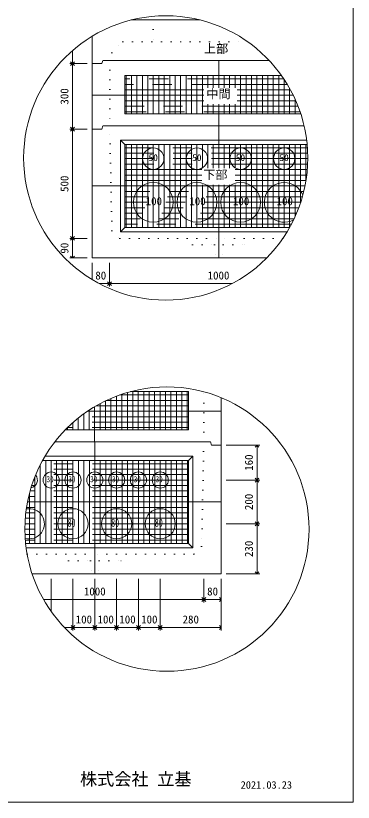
# Model space of a CAD drawing. Units: millimetres, scale not verified. Extents: x -4890 to 18490, y -2289 to 2289.
# Drawn here: x -2944 to -1830, y -1986 to 607 of the extents above; entities that cross this region are included whole.
import ezdxf
from ezdxf.enums import TextEntityAlignment as Align

# ---------------------------------------------------------------- set-up
doc = ezdxf.new("R2010")
doc.units = ezdxf.units.MM
doc.header["$LTSCALE"] = 10
doc.linetypes.add('USER2', pattern=[50.8, 31.75, -6.35, 6.35, -6.35])
doc.linetypes.add('USER5', pattern=[3.185, 0.01, -3.175])
for name, color, linetype, lineweight in [('0-0_0', 1, 'Continuous', 18), ('0-1_Defpoints', 7, 'USER2', 5), ('0-2_waku', 7, 'Continuous', 18), ('0-3_gaikei', 7, 'Continuous', 18), ('0-4_kakure', 7, 'USER5', 18), ('0-5_sunpou', 7, 'Continuous', 5), ('0-7_hole', 7, 'Continuous', 18), ('0-8_uchigawa', 6, 'Continuous', 18), ('0-D_文字１', 7, 'Continuous', 18), ('0-E_コア部分\u3000寸法補助線3', 150, 'USER2', 18), ('0-F_コア部分\u3000寸法補助線2', 150, 'USER2', 18)]:
    doc.layers.add(name, color=color, linetype=linetype, lineweight=lineweight)
doc.styles.add('ＭＳ ゴシック', font='')
doc.styles.get('ＭＳ ゴシック').set_extended_font_data('MS Gothic')

# ---------------------------------------------------------------- blocks, each defined once
blk = doc.blocks.new('_Open90_40')
at = {"layer": '0-5_sunpou'}
blk.add_line((0, 0), (-1, 0), dxfattribs=at)
blk.add_lwpolyline([(-0.5, 0.5), (0, 0), (-0.5, -0.5)], dxfattribs=at)

msp = doc.modelspace()

# ---------------------------------------------------------------- linework, layer by layer
at = {"layer": '0-0_0'}
for p, q in [((-2274.19, 369.85), (-2274.19, 460.02)), ((-2323.19, 344.82), (-2692.4, 344.82)), ((-2028.35, 344.82), (-2213.03, 344.82)), ((-2274.19, 244.02), (-2274.19, 315.94)), ((-2274.19, 104.05), (-2274.19, 244.02)), ((-2691.79, 46.02), (-1989.59, 46.02)), ((-2274.19, -191.58), (-2274.19, 50.14)), ((-2266.93, -696.97), (-2707.68, -696.97)), ((-2683.91, -797.77), (-2683.91, -681.92)), ((-2683.3, -1233.37), (-2683.3, -797.77)), ((-2905.32, -995.77), (-2265.7, -995.77))]:
    msp.add_line(p, q, dxfattribs=at)
at = {"layer": '0-1_Defpoints'}
for p, q in [((-2059.46, 398.82), (-2583.79, 398.82)), ((-2562.19, 283.62), (-2562.19, 409.62)), ((-2490.19, 283.62), (-2490.19, 409.62)), ((-2418.19, 283.62), (-2418.19, 409.62)), ((-2346.19, 283.62), (-2346.19, 409.62)), ((-2202.19, 283.62), (-2202.19, 409.62)), ((-2130.19, 283.62), (-2130.19, 409.62)), ((-2058.19, 283.62), (-2058.19, 396.91)), ((-2005.92, 290.82), (-2583.79, 290.82)), ((-2562.19, -90.78), (-2562.19, 182.82)), ((-2490.19, -90.78), (-2490.19, 182.82)), ((-2418.19, -90.78), (-2418.19, 182.82)), ((-2346.19, -90.78), (-2346.19, 182.82)), ((-2202.19, -90.78), (-2202.19, 182.82)), ((-2130.19, -90.78), (-2130.19, 182.82)), ((-2058.19, -90.78), (-2058.19, 182.82)), ((-1986.19, 64.99), (-1986.19, 182.82)), ((-1980.86, 118.02), (-2583.79, 118.02)), ((-2010.14, -25.98), (-2583.79, -25.98)), ((-2611.91, -758.17), (-2611.91, -647.22)), ((-2374.31, -642.97), (-2600.29, -642.97)), ((-2539.91, -758.17), (-2539.91, -632.17)), ((-2467.91, -758.17), (-2467.91, -632.17)), ((-2395.91, -758.17), (-2395.91, -632.17)), ((-2374.31, -750.97), (-2773.71, -750.97)), ((-2755.91, -758.17), (-2755.91, -734.37)), ((-2827.3, -1132.57), (-2827.3, -858.97)), ((-2755.3, -1132.57), (-2755.3, -858.97)), ((-2611.3, -1132.57), (-2611.3, -858.97)), ((-2539.3, -1132.57), (-2539.3, -858.97)), ((-2467.3, -1132.57), (-2467.3, -858.97)), ((-2395.3, -1132.57), (-2395.3, -858.97)), ((-2373.7, -923.77), (-2885.22, -923.77)), ((-2899.3, -1132.57), (-2899.3, -969.05)), ((-2373.7, -1067.77), (-2913.64, -1067.77))]:
    msp.add_line(p, q, dxfattribs=at)
at = {"layer": '0-2_waku'}
for p in [(-1830.1, 2288.86), (-4890.1, -1986.14), (-4890.1, -1986.14), (-4890.1, -1986.14), (-4890.1, -1986.14)]:
    msp.add_line(p, (-1830.1, -1986.14), dxfattribs=at)
at = {"layer": '0-2_waku', "color": 6, "linetype": 'USER2'}
for p, q in [((-2583.79, 409.62), (-2274.19, 409.62)), ((-2583.79, 409.62), (-2583.79, 283.62)), ((-2066.9, 409.62), (-2274.19, 409.62)), ((-2583.79, 283.62), (-2274.19, 283.62)), ((-2003.51, 283.62), (-2274.19, 283.62)), ((-2374.31, -632.17), (-2565.14, -632.17)), ((-2374.31, -632.17), (-2374.31, -758.17)), ((-2780.88, -758.17), (-2683.91, -758.17)), ((-2374.31, -758.17), (-2683.91, -758.17))]:
    msp.add_line(p, q, dxfattribs=at)
at = {"layer": '0-3_gaikei'}
for p, q in [((-2562.85, 593.22), (-2508.8, 593.22)), ((-2562.85, 593.22), (-2508.8, 593.22)), ((-2562.85, 593.22), (-2508.8, 593.22)), ((-2335.75, 593.22), (-2562.85, 593.22)), ((-2562.8, 593.22), (-2335.75, 593.22)), ((-2562.8, 593.22), (-2335.75, 593.22)), ((-2692.4, 449.22), (-2692.4, 539.23)), ((-2692.4, 449.22), (-2692.4, -191.58)), ((-2660, 449.22), (-2692.4, 449.22)), ((-2660, 449.22), (-2692.4, 449.22)), ((-2656.4, 460.02), (-2660, 449.22)), ((-2274.19, 460.02), (-2655.79, 460.02)), ((-2108.21, 460.02), (-2274.8, 460.02)), ((-2656.4, 244.02), (-2660, 233.22)), ((-2274.19, 244.02), (-2655.79, 244.02)), ((-1992.5, 244.02), (-2274.8, 244.02)), ((-2660, 233.22), (-2692.4, 233.22)), ((-2660, 233.22), (-2692.4, 233.22)), ((-2692.4, -191.58), (-2116.1, -191.58)), ((-2692.4, -191.58), (-2116.1, -191.58)), ((-2692.4, -191.58), (-2116.1, -191.58)), ((-2265.7, -1010.17), (-2265.7, -652.21)), ((-2301.7, -797.77), (-2298.1, -808.57)), ((-2265.7, -808.57), (-2298.1, -808.57))]:
    msp.add_line(p, q, dxfattribs=at)
for points in [[(-2301.7, -797.77), (-2683.3, -797.77), (-2815.37, -797.77)], [(-2890.01, -1233.37), (-2265.7, -1233.37), (-2265.7, -808.57)], [(-2880.87, -1233.37), (-2265.7, -1233.37), (-2265.7, -808.57)]]:
    msp.add_lwpolyline(points, dxfattribs=at)
at = {"layer": '0-4_kakure'}
for p, q in [((-2490.8, 593.22), (-2490.8, 605.34)), ((-2490.8, 593.22), (-2490.8, 521.22)), ((-2626.99, 485.22), (-2590.99, 521.22)), ((-2590.99, 521.22), (-2178.71, 521.22)), ((-2626.99, 485.22), (-2634.19, 460.02)), ((-2634.19, 460.02), (-2634.19, 244.02)), ((-2626.76, -101.58), (-2634.19, 244.02)), ((-2626.76, -101.58), (-2601.01, -126.78)), ((-2601.01, -126.78), (-2274.19, -126.78)), ((-2360.59, -148.38), (-2382.19, -126.78)), ((-2062.55, -126.78), (-2274.19, -126.78)), ((-2187.79, -148.38), (-2166.19, -126.78)), ((-2360.59, -148.38), (-2288.59, -148.38)), ((-2288.59, -148.38), (-2285.71, -191.58)), ((-2259.79, -148.38), (-2262.67, -191.58)), ((-2259.79, -148.38), (-2187.79, -148.38)), ((-2323.3, -797.77), (-2323.3, -632.63)), ((-2323.3, -797.77), (-2330.73, -1143.37)), ((-2330.73, -1143.37), (-2356.48, -1168.57)), ((-2906.54, -1168.57), (-2683.3, -1168.57)), ((-2769.7, -1190.17), (-2791.3, -1168.57)), ((-2769.7, -1190.17), (-2697.7, -1190.17)), ((-2697.7, -1190.17), (-2694.82, -1233.37)), ((-2356.48, -1168.57), (-2683.3, -1168.57)), ((-2668.9, -1190.17), (-2671.78, -1233.37)), ((-2668.9, -1190.17), (-2596.9, -1190.17)), ((-2596.9, -1190.17), (-2575.3, -1168.57))]:
    msp.add_line(p, q, dxfattribs=at)
at = {"layer": '0-5_sunpou', "color": 150, "lineweight": 18}
for p, q in [((-2756.71, 492.34), (-2756.71, 462.18)), ((-2708.24, 449.22), (-2766.07, 449.22)), ((-2724.08, 449.22), (-2766.07, 449.22)), ((-2756.71, 436.26), (-2756.71, 246.18)), ((-2708.24, 233.22), (-2766.07, 233.22)), ((-2708.24, 233.22), (-2766.07, 233.22)), ((-2756.71, 220.26), (-2756.71, -113.82)), ((-2708.24, -126.78), (-2766.07, -126.78)), ((-2724.08, -126.78), (-2766.07, -126.78)), ((-2756.71, -139.74), (-2756.71, -178.62)), ((-2708.24, -191.58), (-2766.07, -191.58)), ((-2692.4, -207.42), (-2692.4, -262.63)), ((-2634.8, -207.42), (-2634.8, -285.48)), ((-2634.8, -207.42), (-2634.8, -285.48)), ((-2668.62, -276.12), (-2647.76, -276.12)), ((-2621.84, -276.12), (-2229.98, -276.12)), ((-2249.86, -808.57), (-2138.55, -808.57)), ((-2147.91, -821.53), (-2147.91, -910.81)), ((-2249.86, -923.77), (-2138.55, -923.77)), ((-2249.86, -923.77), (-2138.55, -923.77)), ((-2147.91, -936.73), (-2147.91, -1054.81)), ((-2249.86, -1067.77), (-2138.55, -1067.77)), ((-2249.86, -1067.77), (-2138.55, -1067.77)), ((-2147.91, -1080.73), (-2147.91, -1220.41)), ((-2249.86, -1233.37), (-2138.55, -1233.37)), ((-2827.3, -1249.21), (-2827.3, -1357.01)), ((-2755.3, -1249.21), (-2755.3, -1419.66)), ((-2755.3, -1249.21), (-2755.3, -1419.66)), ((-2683.3, -1249.21), (-2683.3, -1419.66)), ((-2683.3, -1249.21), (-2683.3, -1419.66)), ((-2611.3, -1249.21), (-2611.3, -1419.66)), ((-2611.3, -1249.21), (-2611.3, -1419.66)), ((-2539.3, -1249.21), (-2539.3, -1419.66)), ((-2539.3, -1249.21), (-2539.3, -1419.66)), ((-2467.3, -1249.21), (-2467.3, -1419.66)), ((-2467.3, -1249.21), (-2467.3, -1419.66)), ((-2323.3, -1249.21), (-2323.3, -1327.27)), ((-2323.3, -1249.21), (-2323.3, -1327.27)), ((-2265.7, -1249.21), (-2265.7, -1327.27)), ((-2265.7, -1249.21), (-2265.7, -1419.66)), ((-2852.27, -1317.91), (-2336.26, -1317.91)), ((-2310.34, -1317.91), (-2278.66, -1317.91)), ((-2783.16, -1410.3), (-2768.26, -1410.3)), ((-2742.34, -1410.3), (-2696.26, -1410.3)), ((-2670.34, -1410.3), (-2624.26, -1410.3)), ((-2598.34, -1410.3), (-2552.26, -1410.3)), ((-2526.34, -1410.3), (-2480.26, -1410.3)), ((-2454.34, -1410.3), (-2278.66, -1410.3))]:
    msp.add_line(p, q, dxfattribs=at)
for centre in [(-2449.3, 138.3), (-2445.09, -1085.42)]:
    msp.add_circle(centre, 468.88, dxfattribs=at)
at = {"layer": '0-7_hole'}
for centre, radius in [((-2490.19, 136.02), 35.28), ((-2346.19, 136.02), 35.28), ((-2202.19, 136.02), 35.28), ((-2058.19, 136.02), 35.28), ((-2490.19, -7.98), 65.52), ((-2346.19, -7.98), 65.52), ((-2202.19, -7.98), 65.52), ((-2827.3, -923.77), 26.64), ((-2755.3, -923.77), 26.64), ((-2683.3, -923.77), 26.64), ((-2611.3, -923.77), 26.64), ((-2539.3, -923.77), 26.64), ((-2467.3, -923.77), 26.64), ((-2755.3, -1067.77), 49.68), ((-2611.3, -1067.77), 49.68), ((-2467.3, -1067.77), 49.68)]:
    msp.add_circle(centre, radius, dxfattribs=at)
for centre, radius, start, end in [((-2058.19, -7.98), 65.52, 20.66629, 298.32089), ((-2899.3, -923.77), 26.64, 281.59033, 39.2294), ((-2899.3, -1067.77), 49.68, 253.99064, 101.55918)]:
    msp.add_arc(centre, radius, start, end, dxfattribs=at)
at = {"layer": '0-8_uchigawa'}
for p, q in [((-2598.19, 197.22), (-2583.79, 182.82)), ((-2598.19, -105.18), (-2598.19, 197.22)), ((-2583.79, 182.82), (-2274.19, 182.82)), ((-2583.79, -90.78), (-2583.79, 182.82)), ((-2274.19, 182.82), (-1982.54, 182.82)), ((-2598.19, -105.18), (-2583.79, -90.78)), ((-2583.79, -90.78), (-2040.19, -90.78)), ((-2598.19, -105.18), (-2048.6, -105.18)), ((-2359.3, -1146.97), (-2359.3, -844.57)), ((-2373.7, -1132.57), (-2373.7, -858.97)), ((-2911.59, -1132.57), (-2373.7, -1132.57)), ((-2359.3, -1146.97), (-2373.7, -1132.57)), ((-2909.91, -1146.97), (-2359.3, -1146.97))]:
    msp.add_line(p, q, dxfattribs=at)
for points in [[(-2598.19, 197.22), (-2274.19, 197.22), (-1984.14, 197.22)], [(-2855.66, -858.97), (-2683.3, -858.97), (-2373.7, -858.97), (-2359.3, -844.57)], [(-2847.38, -844.57), (-2683.3, -844.57), (-2359.3, -844.57)]]:
    msp.add_lwpolyline(points, dxfattribs=at)
at = {"layer": '0-E_コア部分\u3000寸法補助線3'}
for p, q in [((-2580.19, 283.62), (-2580.19, 409.62)), ((-2544.19, 283.62), (-2544.19, 409.62)), ((-2508.19, 283.62), (-2508.19, 409.62)), ((-2472.19, 283.62), (-2472.19, 409.62)), ((-2436.19, 283.62), (-2436.19, 409.62)), ((-2400.19, 283.62), (-2400.19, 409.62)), ((-2364.19, 283.62), (-2364.19, 409.62)), ((-2328.19, 283.62), (-2328.19, 409.62)), ((-2292.19, 369.85), (-2292.19, 409.62)), ((-2256.19, 369.85), (-2256.19, 409.62)), ((-2220.19, 369.85), (-2220.19, 409.62)), ((-2184.19, 283.62), (-2184.19, 409.62)), ((-2148.19, 283.62), (-2148.19, 409.62)), ((-2112.19, 283.62), (-2112.19, 409.62)), ((-2076.19, 283.62), (-2076.19, 409.62)), ((-2040.19, 283.62), (-2040.19, 367.37)), ((-2323.19, 362.82), (-2583.79, 362.82)), ((-2037.67, 362.82), (-2213.03, 362.82)), ((-2323.19, 326.82), (-2583.79, 326.82)), ((-2292.19, 283.62), (-2292.19, 315.94)), ((-2256.19, 283.62), (-2256.19, 315.94)), ((-2220.19, 283.62), (-2220.19, 315.94)), ((-2019.99, 326.82), (-2213.03, 326.82)), ((-2004.19, 283.62), (-2004.19, 285.69)), ((-2580.19, -90.78), (-2580.19, 182.82)), ((-2544.19, -90.78), (-2544.19, 182.82)), ((-2508.19, -90.78), (-2508.19, 182.82)), ((-2472.19, -90.78), (-2472.19, 182.82)), ((-2436.19, -90.78), (-2436.19, 182.82)), ((-2400.19, -90.78), (-2400.19, 182.82)), ((-2364.19, -90.78), (-2364.19, 182.82)), ((-2328.19, 104.05), (-2328.19, 182.82)), ((-2292.19, 104.05), (-2292.19, 182.82)), ((-2256.19, 104.05), (-2256.19, 182.82)), ((-2220.19, 104.05), (-2220.19, 182.82)), ((-2184.19, -90.78), (-2184.19, 182.82)), ((-2148.19, -90.78), (-2148.19, 182.82)), ((-2112.19, -90.78), (-2112.19, 182.82)), ((-2076.19, -90.78), (-2076.19, 182.82)), ((-2040.19, -90.78), (-2040.19, 182.82)), ((-2004.19, -9.09), (-2004.19, 182.82)), ((-1981.64, 172.02), (-2583.79, 172.02)), ((-1980.43, 136.02), (-2583.79, 136.02)), ((-2329.81, 100.02), (-2583.79, 100.02)), ((-1981.99, 100.02), (-2219.65, 100.02)), ((-2329.81, 64.02), (-2583.79, 64.02)), ((-1986.34, 64.02), (-2219.65, 64.02)), ((-1993.58, 28.02), (-2583.79, 28.02)), ((-2328.19, -90.78), (-2328.19, 50.14)), ((-2292.19, -90.78), (-2292.19, 50.14)), ((-2256.19, -90.78), (-2256.19, 50.14)), ((-2220.19, -90.78), (-2220.19, 50.14)), ((-2003.83, -7.98), (-2583.79, -7.98)), ((-2017.3, -43.98), (-2583.79, -43.98)), ((-2034.33, -79.98), (-2583.79, -79.98)), ((-2593.91, -758.17), (-2593.91, -640.78)), ((-2557.91, -758.17), (-2557.91, -632.17)), ((-2521.91, -758.17), (-2521.91, -632.17)), ((-2485.91, -758.17), (-2485.91, -632.17)), ((-2449.91, -758.17), (-2449.91, -632.17)), ((-2413.91, -758.17), (-2413.91, -632.17)), ((-2377.91, -758.17), (-2377.91, -632.17)), ((-2665.91, -758.17), (-2665.91, -671.79)), ((-2629.91, -758.17), (-2629.91, -654.5)), ((-2701.91, -758.17), (-2701.91, -693.13)), ((-2374.31, -678.97), (-2678.86, -678.97)), ((-2737.91, -758.17), (-2737.91, -719.22)), ((-2374.31, -714.97), (-2732.52, -714.97)), ((-2773.91, -758.17), (-2773.91, -751.17)), ((-2373.7, -869.77), (-2861.43, -869.77)), ((-2845.3, -1132.57), (-2845.3, -858.97)), ((-2809.3, -1132.57), (-2809.3, -858.97)), ((-2773.3, -1132.57), (-2773.3, -858.97)), ((-2737.3, -1132.57), (-2737.3, -858.97)), ((-2701.3, -1132.57), (-2701.3, -858.97)), ((-2665.3, -1132.57), (-2665.3, -858.97)), ((-2629.3, -1132.57), (-2629.3, -858.97)), ((-2593.3, -1132.57), (-2593.3, -858.97)), ((-2557.3, -1132.57), (-2557.3, -858.97)), ((-2521.3, -1132.57), (-2521.3, -858.97)), ((-2485.3, -1132.57), (-2485.3, -858.97)), ((-2449.3, -1132.57), (-2449.3, -858.97)), ((-2413.3, -1132.57), (-2413.3, -858.97)), ((-2377.3, -1132.57), (-2377.3, -858.97)), ((-2373.7, -905.77), (-2878.19, -905.77)), ((-2881.3, -1132.57), (-2881.3, -913.46)), ((-2373.7, -941.77), (-2891.42, -941.77)), ((-2373.7, -977.77), (-2901.44, -977.77)), ((-2373.7, -1013.77), (-2908.46, -1013.77)), ((-2373.7, -1049.77), (-2912.61, -1049.77)), ((-2373.7, -1085.77), (-2913.97, -1085.77)), ((-2373.7, -1121.77), (-2912.56, -1121.77))]:
    msp.add_line(p, q, dxfattribs=at)
at = {"layer": '0-F_コア部分\u3000寸法補助線2'}
for p, q in [((-2562.19, 283.62), (-2562.19, 409.62)), ((-2526.19, 283.62), (-2526.19, 409.62)), ((-2490.19, 283.62), (-2490.19, 409.62)), ((-2454.19, 283.62), (-2454.19, 409.62)), ((-2382.19, 283.62), (-2382.19, 409.62)), ((-2310.19, 369.85), (-2310.19, 409.62)), ((-2238.19, 369.85), (-2238.19, 409.62)), ((-2166.19, 283.62), (-2166.19, 409.62)), ((-2094.19, 283.62), (-2094.19, 409.62)), ((-2048.01, 380.82), (-2583.79, 380.82)), ((-2310.19, 283.62), (-2310.19, 315.94)), ((-2238.19, 283.62), (-2238.19, 315.94)), ((-2022.19, 283.62), (-2022.19, 331.75)), ((-2012.53, 308.82), (-2583.79, 308.82)), ((-2526.19, -90.78), (-2526.19, 182.82)), ((-2490.19, -90.78), (-2490.19, 182.82)), ((-2454.19, -90.78), (-2454.19, 182.82)), ((-2382.19, -90.78), (-2382.19, 182.82)), ((-2310.19, 104.05), (-2310.19, 182.82)), ((-2238.19, 104.05), (-2238.19, 182.82)), ((-2166.19, -90.78), (-2166.19, 182.82)), ((-2094.19, -90.78), (-2094.19, 182.82)), ((-2022.19, -55.15), (-2022.19, 182.82)), ((-1980.69, 154.02), (-2583.79, 154.02)), ((-2329.81, 82.02), (-2583.79, 82.02)), ((-1983.81, 82.02), (-2219.65, 82.02)), ((-2310.19, -90.78), (-2310.19, 50.14)), ((-2238.19, -90.78), (-2238.19, 50.14)), ((-1998.31, 10.02), (-2583.79, 10.02)), ((-2025.35, -61.98), (-2583.79, -61.98)), ((-2575.91, -758.17), (-2575.91, -635.16)), ((-2503.91, -758.17), (-2503.91, -632.17)), ((-2431.91, -758.17), (-2431.91, -632.17)), ((-2647.91, -758.17), (-2647.91, -662.68)), ((-2374.31, -660.97), (-2644.31, -660.97)), ((-2719.91, -758.17), (-2719.91, -705.52)), ((-2374.31, -732.97), (-2754.33, -732.97)), ((-2863.3, -1132.57), (-2863.3, -873.41)), ((-2791.3, -1132.57), (-2791.3, -858.97)), ((-2719.3, -1132.57), (-2719.3, -858.97)), ((-2647.3, -1132.57), (-2647.3, -858.97)), ((-2575.3, -1132.57), (-2575.3, -858.97)), ((-2503.3, -1132.57), (-2503.3, -858.97)), ((-2431.3, -1132.57), (-2431.3, -858.97)), ((-2373.7, -887.77), (-2870.28, -887.77)), ((-2899.3, -1132.57), (-2899.3, -969.05)), ((-2373.7, -959.77), (-2896.82, -959.77)), ((-2373.7, -1031.77), (-2910.89, -1031.77)), ((-2373.7, -1103.77), (-2913.61, -1103.77))]:
    msp.add_line(p, q, dxfattribs=at)

# ---------------------------------------------------------------- block references
at = {"layer": '0-5_sunpou', "xscale": 12.96, "yscale": 12.96}
for p, rotation in [((-2756.71, 449.22), 270), ((-2756.71, 449.22), 90), ((-2756.71, 233.22), 270), ((-2756.71, 233.22), 90), ((-2756.71, -126.78), 270), ((-2756.71, -126.78), 90), ((-2756.71, -191.58), 270), ((-2634.8, -276.12), 180), ((-2147.91, -808.57), 90), ((-2147.91, -923.77), 270), ((-2147.91, -923.77), 90), ((-2147.91, -1067.77), 270), ((-2147.91, -1067.77), 90), ((-2147.91, -1233.37), 270), ((-2323.3, -1317.91), 180), ((-2755.3, -1410.3), 180), ((-2683.3, -1410.3), 180), ((-2611.3, -1410.3), 180), ((-2539.3, -1410.3), 180), ((-2467.3, -1410.3), 180)]:
    msp.add_blockref('_Open90_40', p, dxfattribs=dict(at, rotation=rotation))
for p in [(-2634.8, -276.12), (-2323.3, -1317.91), (-2265.7, -1317.91), (-2755.3, -1410.3), (-2683.3, -1410.3), (-2611.3, -1410.3), (-2539.3, -1410.3), (-2467.3, -1410.3), (-2265.7, -1410.3)]:
    msp.add_blockref('_Open90_40', p, dxfattribs=at)

# ---------------------------------------------------------------- texts
at = {"layer": '0-5_sunpou', "style": 'ＭＳ ゴシック'}
for s, p in [('300', (-2762.47, 314.22)), ('500', (-2762.47, 26.22)), ('90', (-2762.47, -177.18)), ('160', (-2153.67, -893.17)), ('200', (-2153.67, -1022.77)), ('230', (-2153.67, -1177.57))]:
    msp.add_text(s, height=26.39, rotation=90, dxfattribs=at).set_placement(p, align=Align.BOTTOM_LEFT)
for s, p in [('80', (-2681.6, -270.36)), ('1000', (-2310.8, -270.36)), ('1000', (-2719.3, -1312.15)), ('80', (-2312.5, -1312.15)), ('100', (-2746.3, -1404.54)), ('100', (-2674.3, -1404.54)), ('100', (-2602.3, -1404.54)), ('100', (-2530.3, -1404.54)), ('280', (-2393.5, -1404.54))]:
    msp.add_text(s, height=26.39, dxfattribs=at).set_placement(p, align=Align.BOTTOM_LEFT)
at = {"layer": '0-D_文字１', "style": 'ＭＳ ゴシック'}
for s, height, p in [('上部', 29.33, (-2322.99, 475.59)), ('中間', 29.33, (-2315.27, 326.12)), ('50', 22.43, (-2505.74, 121.37)), ('50', 22.43, (-2361.74, 121.37)), ('50', 22.43, (-2217.74, 121.37)), ('50', 22.43, (-2073.74, 121.37)), ('下部', 29.33, (-2325.5, 59.86)), ('100', 26.39, (-2515.35, -25.39)), ('100', 26.39, (-2371.35, -25.39)), ('100', 26.39, (-2227.35, -25.39)), ('100', 26.39, (-2083.35, -25.39)), ('株式会社 立基', 41.57, (-2732.33, -1942.66)), ('2021.03.23', 24.94, (-2201.82, -1948.87))]:
    msp.add_text(s, height=height, dxfattribs=at).set_placement(p, align=Align.BOTTOM_LEFT)
at = {"layer": '0-D_文字１', "style": 'ＭＳ ゴシック', "width": 0.7}
for s, height, p in [('30', 20.19, (-2842.42, -937.11)), ('30', 20.19, (-2770.42, -937.11)), ('30', 20.19, (-2698.42, -937.11)), ('30', 20.19, (-2626.42, -937.11)), ('30', 20.19, (-2554.42, -937.11)), ('30', 20.19, (-2482.42, -937.11)), ('80', 26.39, (-2773.35, -1085.54)), ('80', 26.39, (-2629.35, -1085.54)), ('80', 26.39, (-2485.35, -1085.54))]:
    msp.add_text(s, height=height, dxfattribs=at).set_placement(p, align=Align.BOTTOM_LEFT)

doc.saveas('drawing.dxf')
